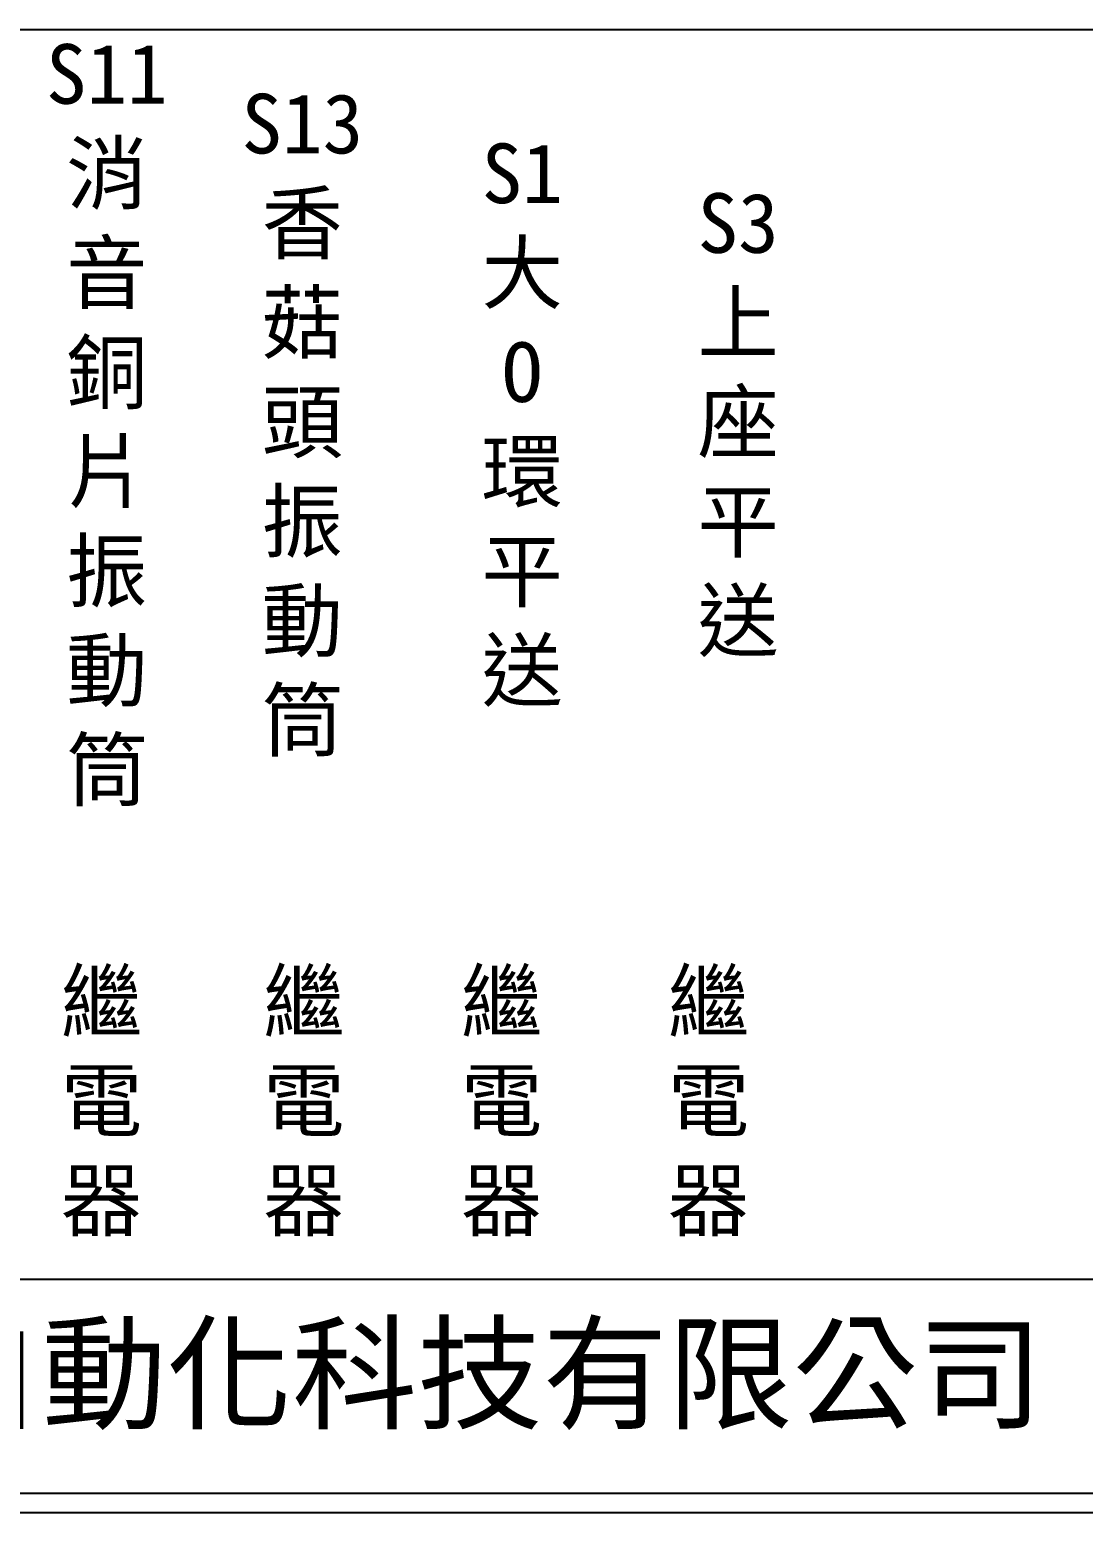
# Model space of a CAD drawing. Extents: x 926 to 1213, y 3 to 207.
# Drawn here: x 988.1 to 1057, y 3 to 100 of the extents above; entities that cross this region are included whole.
import ezdxf

# ---------------------------------------------------------------- set-up
doc = ezdxf.new("R2010")
doc.units = 0
doc.layers.add('圖框層', color=7, linetype='CONTINUOUS')
doc.layers.add('標尺寸層', color=3, linetype='CONTINUOUS')
doc.styles.add('CNS', font='romanc.shx', dxfattribs={"bigfont": 'chineset.shx'})
doc.styles.add('STSL', font='kaiu.ttf')

msp = doc.modelspace()

# ---------------------------------------------------------------- linework, layer by layer
at = {"layer": '圖框層', "color": 7}
for p, q in [((926.992, 18.25), (1211.493, 18.25)), ((926.992, 4.25), (1211.493, 4.25)), ((925.742, 3), (1212.742, 3))]:
    msp.add_line(p, q, dxfattribs=at)
at = {"layer": '標尺寸層', "color": 7}
msp.add_line((930.49, 99.958), (1208.361, 99.958), dxfattribs=at)

# ---------------------------------------------------------------- texts
at = {"layer": '圖框層', "color": 4, "style": 'STSL'}
msp.add_text('泓陞自動化科技有限公司', height=6, dxfattribs=at).set_placement((964.346, 9.076))
at = {"layer": '標尺寸層', "color": 7, "char_height": 3.9, "width": 2.84806, "attachment_point": 5, "style": 'CNS'}
for s, insert in [('{\\fDFKai-SB|b0|i0|c136|p65;S11消音銅片振動筒}', (993.158, 74.094)), ('{\\fDFKai-SB|b0|i0|c136|p65;S13香菇頭振動筒}', (1005.939, 74.094)), ('{\\fDFKai-SB|b0|i0|c136|p65;S1大O環平送}', (1020.318, 74.094)), ('{\\fDFKai-SB|b0|i0|c136|p65;S3上座平送}', (1034.436, 74.094)), ('{\\fDFKai-SB|b0|i0|c136|p65;繼電器}', (992.812, 29.715)), ('{\\fDFKai-SB|b0|i0|c136|p65;繼電器}', (1006.043, 29.715)), ('{\\fDFKai-SB|b0|i0|c136|p65;繼電器}', (1018.972, 29.715)), ('{\\fDFKai-SB|b0|i0|c136|p65;繼電器}', (1032.503, 29.715))]:
    msp.add_mtext(s, dxfattribs=dict(at, insert=insert))

doc.saveas('drawing.dxf')
